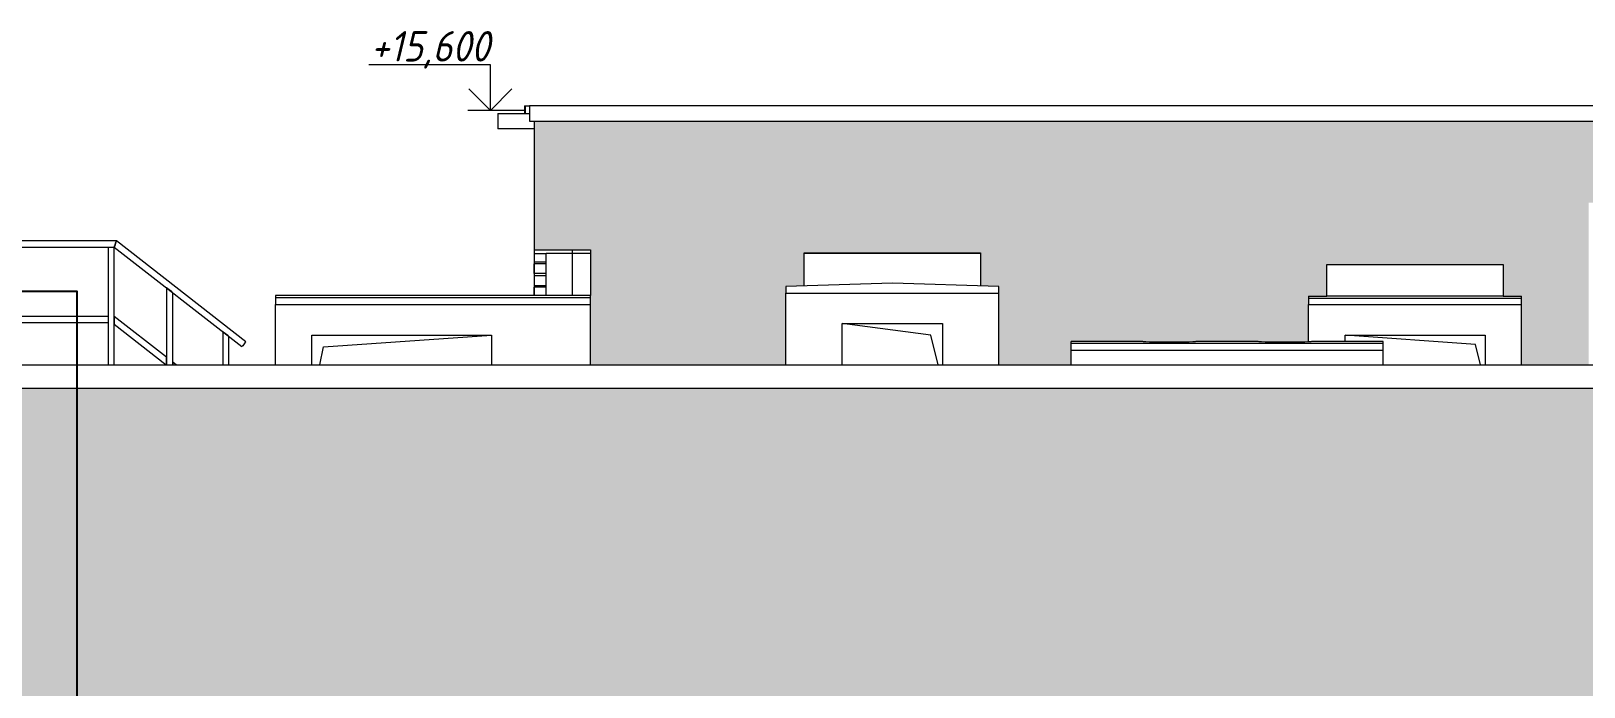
# Model space of a CAD drawing. Header units: millimetres. Extents: x 3914 to 319671, y -18248 to 19136.
# Drawn here: x 77798 to 88004, y 11814 to 16121 of the extents above; entities that cross this region are included whole.
import ezdxf

# ---------------------------------------------------------------- set-up
doc = ezdxf.new("R2010")
doc.units = ezdxf.units.MM
for name, color, linetype, lineweight in [('A-DETL-2', 7, 'Continuous', 5), ('A-FLOR', 7, 'Continuous', 9), ('A-GENM', 7, 'Continuous', 9), ('A-GLAZ', 7, 'Continuous', 9), ('A-GLAZ-1', 7, 'Continuous', 5), ('A-ROOF', 7, 'Continuous', 9), ('A-WALL', 7, 'Continuous', 5), ('A-WALL-PATT', 7, 'Continuous', 5), ('G-ANNO-DIMS', 7, 'Continuous', 9), ('G-ANNO-DIMS-1', 7, 'Continuous', 20), ('I-WALL', 7, 'Continuous', 5)]:
    doc.layers.add(name, color=color, linetype=linetype, lineweight=lineweight)
doc.styles.add('ISOCPEUR_I_3', font='isocpeui.ttf', dxfattribs={"width": 0.9, "height": 200})
pattern_1 = [(180, (81353.65, 12591), (-2e-14, -154), [125, -137]), (90, (81353.65, 12526), (-262, 2e-14), [65, -89]), (180, (81353.65, 12526), (-2e-14, -154), [125, -137]), (90, (81365.65, 12526), (-262, 2e-14), [65, -89]), (180, (81490.65, 12526), (-2e-14, -154), [125, -137]), (180, (81490.65, 12591), (-2e-14, -154), [125, -137]), (90, (81234.65, 12603), (-262, 2e-14), [65, -89]), (90, (81484.65, 12603), (-262, 2e-14), [65, -89]), (0, (81234.65, 12603), (0, -154), [250, -12]), (0, (81234.65, 12668), (0, -154), [250, -12])]

# ---------------------------------------------------------------- blocks, each defined once
blk = doc.blocks.new('парапет - парапет-18575254-АР2_ТР1_Фасад 1-___')
at = {"layer": 'A-GENM'}
for p, q in [((-418, 13930), (75998, 13930)), ((-411, 13776), (75991, 13776))]:
    blk.add_line(p, q, dxfattribs=at)
blk = doc.blocks.new('ОП_Труба - ОП_Труба 40x40x4_Угловая-30591808-АР2_ТР1_Фасад 1-___')
at = {"layer": 'A-GENM'}
for p, q in [((39865, 14147), (39865, 13930)), ((39897, 14122), (39873, 14140)), ((39905, 13930), (39905, 14115))]:
    blk.add_line(p, q, dxfattribs=at)
at = {"layer": 'A-GENM', "flags": 128}
for points in [[(39873, 14140), (39871, 14142), (39870, 14143), (39868, 14144), (39867, 14145), (39866, 14146), (39865, 14146), (39865, 14147)], [(39905, 14115), (39905, 14115), (39904, 14116), (39903, 14117), (39902, 14118), (39900, 14119), (39899, 14120), (39897, 14122)]]:
    blk.add_lwpolyline(points, dxfattribs=at)
blk = doc.blocks.new('ОП_Труба - ОП_Труба 40x40x4_Угловая-V101-АР2_ТР1_Фасад 1-___')
at = {"layer": 'A-GENM'}
for p, q in [((39495, 14435), (39495, 13930)), ((39527, 14410), (39503, 14429)), ((39535, 13930), (39535, 14404))]:
    blk.add_line(p, q, dxfattribs=at)
at = {"layer": 'A-GENM', "flags": 128}
for points in [[(39503, 14429), (39501, 14430), (39500, 14432), (39498, 14433), (39497, 14434), (39496, 14435), (39495, 14435), (39495, 14435)], [(39535, 14404), (39535, 14404), (39534, 14405), (39533, 14405), (39532, 14406), (39530, 14408), (39529, 14409), (39527, 14410)]]:
    blk.add_lwpolyline(points, dxfattribs=at)
blk = doc.blocks.new('ОП_Труба - ОП_Труба 40x40x4_Прямая-30591811-АР2_ТР1_Фасад 1-___')
at = {"layer": 'A-GENM'}
for p, q in [((37879, 14703), (37879, 13930)), ((37879, 14703), (37887, 14703)), ((37887, 14703), (37911, 14703)), ((37911, 14703), (37919, 14703)), ((37919, 13930), (37919, 14703))]:
    blk.add_line(p, q, dxfattribs=at)
blk = doc.blocks.new('ОП_Поручень_Наклонный - ОП_Поручень_Наклонный-30591813-АР2_ТР1_Фасад 1-___')
at = {"layer": 'A-GENM'}
for p, q in [((39151, 14703), (39990, 14049)), ((39162, 14735), (39154, 14711)), ((40015, 14080), (39165, 14743)), ((39995, 14055), (39990, 14049)), ((40010, 14074), (39995, 14055)), ((40015, 14080), (40010, 14074))]:
    blk.add_line(p, q, dxfattribs=at)
at = {"layer": 'A-GENM', "flags": 128}
for points in [[(39154, 14711), (39153, 14710), (39153, 14708), (39152, 14706), (39152, 14705), (39152, 14704), (39151, 14704), (39151, 14703)], [(39165, 14743), (39165, 14743), (39165, 14743), (39164, 14742), (39164, 14740), (39163, 14739), (39163, 14737), (39162, 14735)]]:
    blk.add_lwpolyline(points, dxfattribs=at)
blk = doc.blocks.new('ОП_Поручень_Наклонный - ОП_Поручень_Наклонный-30591816-АР2_ТР1_Фасад 1-___')
at = {"layer": 'A-GENM'}
for p, q in [((39495, 13979), (39151, 14247)), ((39151, 14237), (39151, 14206)), ((39151, 14196), (39492, 13930)), ((39495, 13938), (39495, 13968)), ((39557, 13930), (39535, 13947)), ((39535, 13937), (39535, 13930))]:
    blk.add_line(p, q, dxfattribs=at)
at = {"layer": 'A-GENM', "flags": 128}
for points in [[(39151, 14247), (39151, 14246), (39151, 14246), (39151, 14245), (39151, 14243), (39151, 14241), (39151, 14239), (39151, 14237)], [(39151, 14206), (39151, 14204), (39151, 14202), (39151, 14200), (39151, 14198), (39151, 14197), (39151, 14196), (39151, 14196)], [(39495, 13968), (39495, 13971), (39495, 13973), (39495, 13975), (39495, 13976), (39495, 13978), (39495, 13978), (39495, 13979)], [(39495, 13930), (39495, 13932), (39495, 13934), (39495, 13936), (39495, 13938)], [(39535, 13947), (39535, 13947), (39535, 13946), (39535, 13945), (39535, 13943), (39535, 13942), (39535, 13939), (39535, 13937)]]:
    blk.add_lwpolyline(points, dxfattribs=at)
blk = doc.blocks.new('ОП_Поручень_Прямой - ОП_Поручень_Прямой-30591817-АР2_ТР1_Фасад 1-___')
at = {"layer": 'A-GENM'}
for p, q in [((39165, 14743), (37865, 14743)), ((37868, 14735), (37876, 14711)), ((37879, 14703), (39151, 14703)), ((39154, 14711), (39162, 14735))]:
    blk.add_line(p, q, dxfattribs=at)
at = {"layer": 'A-GENM', "flags": 128}
for points in [[(37865, 14743), (37865, 14743), (37865, 14743), (37866, 14742), (37866, 14740), (37867, 14739), (37867, 14737), (37868, 14735)], [(37876, 14711), (37877, 14710), (37877, 14708), (37878, 14706), (37878, 14705), (37878, 14704), (37879, 14704), (37879, 14703)], [(39151, 14703), (39151, 14704), (39152, 14704), (39152, 14705), (39152, 14706), (39153, 14708), (39153, 14710), (39154, 14711)], [(39162, 14735), (39163, 14737), (39163, 14739), (39164, 14740), (39164, 14742), (39165, 14743), (39165, 14743), (39165, 14743)]]:
    blk.add_lwpolyline(points, dxfattribs=at)
blk = doc.blocks.new('ОП_Поручень_Прямой - ОП_Поручень_Прямой-30591821-АР2_ТР1_Фасад 1-___')
at = {"layer": 'A-GENM'}
for p, q in [((39111, 14247), (38535, 14247)), ((38535, 14239), (38535, 14247)), ((38535, 14215), (38535, 14239)), ((38535, 14207), (38535, 14215)), ((38535, 14207), (39111, 14207)), ((39111, 14247), (39111, 14239)), ((39111, 14239), (39111, 14215)), ((39111, 14215), (39111, 14207))]:
    blk.add_line(p, q, dxfattribs=at)
blk = doc.blocks.new('Фартук_СКБ_Полоса - Ф1_860 мм_Стена 650 мм-31988543-АР2_ТР1_Фасад 1-___')
at = {"layer": 'A-GENM'}
for p, q in [((41850, 15580), (41850, 15630)), ((41850, 15630), (41881, 15630)), ((41881, 15628), (41850, 15630)), ((41851, 15629), (41851, 15580)), ((41881, 15627), (41851, 15629))]:
    blk.add_line(p, q, dxfattribs=at)
blk = doc.blocks.new('Фартук_СКБ_Полоса - Ф1_860 мм_ПЭ-1450-34561121-АР2_ТР1_Фасад 1-___')
at = {"layer": 'A-GENM'}
for p, q in [((41881, 15630), (41881, 15530)), ((67640, 15630), (41881, 15630)), ((41881, 15530), (67640, 15530))]:
    blk.add_line(p, q, dxfattribs=at)
blk = doc.blocks.new('AR_Отверстие прямоугольное _в стене__БезПР - AR_Отверстие прямоугольное _в стене__БезПР-35794922-АР2_ТР1_Фасад 1-___')
at = {"layer": 'A-GLAZ-1'}
for p, q in [((44518, 14123), (43935, 14200)), ((44566, 13930), (44518, 14123))]:
    blk.add_line(p, q, dxfattribs=at)
blk = doc.blocks.new('AR_Отверстие прямоугольное _в стене__БезПР - AR_Отверстие прямоугольное _в стене__БезПР-35794927-АР2_ТР1_Фасад 1-___')
at = {"layer": 'A-GLAZ-1'}
for p, q in [((48098, 14063), (47240, 14125)), ((48131, 13930), (48098, 14063))]:
    blk.add_line(p, q, dxfattribs=at)
blk = doc.blocks.new('AR_Отверстие прямоугольное _в стене__БезПР - AR_Отверстие прямоугольное _в стене__БезПР-33245877-АР2_ТР1_Фасад 1-___')
at = {"layer": 'A-GLAZ-1'}
for p, q in [((40527, 14048), (41630, 14125)), ((40503, 13930), (40527, 14048))]:
    blk.add_line(p, q, dxfattribs=at)
blk = doc.blocks.new('Высотные отметки - Стрелка_Верх-17668718-АР2_ТР1_Фасад 1-___')
at = {"layer": 'G-ANNO-DIMS'}
for p, q in [((-894, 12000), (-1694, 12000)), ((-894, 11700), (-894, 12000)), ((-743, 11700), (-1043, 11700))]:
    blk.add_line(p, q, dxfattribs=at)
at = {"layer": 'G-ANNO-DIMS-1'}
for q in [(-1036, 11841), (-753, 11841)]:
    blk.add_line((-894, 11700), q, dxfattribs=at)

msp = doc.modelspace()

# ---------------------------------------------------------------- hatches: boundary and pattern name
at = {"layer": 'A-WALL-PATT'}
h = msp.add_hatch(dxfattribs=at)
h.set_pattern_fill('FP_29', color=256, style=0, pattern_type=2)
h.set_pattern_definition(pattern_1)
h.paths.add_polyline_path([(81473.7, 13930), (82758.7, 13930), (82758.7, 14444), (82878.7, 14447.6), (82878.7, 14664.2), (84038.7, 14664.2), (84038.7, 14447.6), (84158.7, 14444), (84158.7, 13930), (84633.7, 13930), (84633.7, 14082.2), (85103.7, 14082.2), (85109.6, 14080.9), (85147.7, 14078.7), (85233.4, 14077.2), (85340.7, 14077.3), (85433.6, 14079.8), (85453.7, 14082.2), (85863.7, 14082.2), (85869.6, 14080.9), (85907.7, 14078.7), (85993.4, 14077.2), (86100.7, 14077.3), (86193.7, 14079.8), (86193.7, 14379.6), (86313.7, 14379.6), (86313.7, 14589.2), (87473.7, 14589.2), (87473.7, 14379.6), (87593.7, 14379.6), (87593.7, 13930), (88033.7, 13930), (88033.7, 14994.1), (88093.7, 14994.1), (88093.7, 15185), (93143.7, 15185), (93143.7, 14994.1), (93203.7, 14994.1), (93203.7, 13930), (93753.7, 13930), (93753.7, 14082.2), (94223.7, 14082.2), (94229.6, 14080.9), (94267.7, 14078.7), (94353.4, 14077.2), (94460.7, 14077.3), (94553.6, 14079.8), (94573.7, 14082.2), (94983.7, 14082.2), (94989.6, 14080.9), (95027.7, 14078.7), (95113.4, 14077.2), (95220.7, 14077.3), (95313.6, 14079.8), (95344.4, 14082.2), (95803.7, 14082.2), (95803.7, 13930), (98288.7, 13930), (98288.7, 14178.1), (98268.7, 14178.1), (98269.7, 14203.2), (98334.1, 14210), (98307.9, 14210.9), (98305.3, 14212.1), (98334.1, 14273.7), (98309.8, 14273.7), (98305.3, 14275.9), (98334.1, 14337.5), (98309.8, 14337.5), (98305.3, 14339.6), (98339.1, 14412.1), (99508.2, 14412.1), (99542, 14339.6), (99537.5, 14337.5), (99513.3, 14337.5), (99542, 14275.9), (99537.5, 14273.7), (99513.3, 14273.7), (99542, 14212.1), (99537.5, 14210), (99513.2, 14210), (99578.7, 14203.1), (99578.7, 14178.1), (99558.7, 14178.1), (99558.7, 13930), (100933.7, 13930), (100933.7, 14845.2), (100993.7, 14845.2), (100993.7, 15035), (103963.7, 15035), (103963.7, 14845.2), (104023.7, 14845.2), (104023.7, 14077.1), (104120.7, 14077.3), (104213.6, 14079.8), (104244.4, 14082.2), (104703.7, 14082.2), (104703.7, 13930), (108973.7, 13930), (108973.7, 14369), (109348.7, 14380.3), (109473.7, 14376.5), (109473.7, 15530), (106834.5, 15530), (106833.6, 15530), (81103.7, 15530), (81103.7, 14684.3), (81473.7, 14684.3), (81473.7, 14008.1)])
h.paths.add_polyline_path([(124143.7, 13930), (124143.7, 15530), (110273.7, 15530), (110273.7, 13930), (111360.7, 13930), (112146.7, 13930), (113063.7, 13930), (113063.7, 14253.1), (113043.7, 14253.1), (113044.7, 14278.2), (113109.1, 14285), (113082.9, 14285.9), (113080.3, 14287.1), (113109.1, 14348.7), (113084.8, 14348.7), (113080.3, 14350.9), (113109.1, 14412.5), (113084.8, 14412.5), (113080.3, 14414.6), (113114.1, 14487.1), (114933.2, 14487.1), (114967, 14414.6), (114962.5, 14412.5), (114938.3, 14412.5), (114967, 14350.9), (114962.5, 14348.7), (114938.3, 14348.7), (114967, 14287.1), (114962.5, 14285), (114938.2, 14285), (115003.7, 14278.1), (115003.7, 14253.1), (114983.7, 14253.1), (114983.7, 13930), (124056.8, 13930)])
h.paths.add_polyline_path([(109723.7, 13930), (110210.7, 13930), (110210.7, 14228), (109723.7, 14228), (109723.7, 14008.1)])
h.paths.add_polyline_path([(110210.7, 14246), (110210.7, 14528), (109536.7, 14528), (109536.7, 14374.6), (109723.7, 14369), (109723.7, 14246)])
h.paths.add_polyline_path([(99506.7, 14420), (98307, 14420.6), (98304.2, 14423.4), (98303.7, 14426), (98303.7, 14450), (98253.7, 14450), (98253.7, 14500), (98923.7, 14558.6), (99593.7, 14500), (99593.7, 14450), (99543.7, 14450), (99543.1, 14423.4), (99540.3, 14420.6), (99537.7, 14420)], flags=16)
h.paths.add_polyline_path([(113118.7, 14495), (113082, 14495.6), (113079.2, 14498.4), (113078.7, 14501), (113078.7, 14525), (113028.7, 14526), (113029.7, 14575.1), (113515.1, 14616.6), (114555.1, 14615.6), (115018.7, 14574.1), (115017.7, 14525), (114968.7, 14525), (114968.1, 14498.4), (114965.3, 14495.6), (114962.7, 14495), (113330.9, 14495)], flags=16)
h.paths.add_polyline_path([(110210.7, 14546), (110210.7, 14828), (109536.7, 14828), (109536.7, 14546)])
h.paths.add_polyline_path([(110210.7, 14846), (110210.7, 15128), (109536.7, 15128), (109536.7, 14846), (109883.3, 14846)])
h.paths.add_polyline_path([(110210.7, 15146), (110210.7, 15428), (109536.7, 15428), (109536.7, 15146), (109883.3, 15146)])
h.paths.add_polyline_path([(109536.7, 15446), (110210.7, 15446), (110210.7, 15530), (109536.7, 15530)])
h = msp.add_hatch(dxfattribs=at)
h.set_pattern_fill('FP_29', color=256, style=0, pattern_type=2)
h.set_pattern_definition(pattern_1)
h.paths.add_polyline_path([(81103.7, 14384.1), (81183.7, 14384.1), (81183.7, 14661.2), (81103.7, 14661.2)], flags=0)
h = msp.add_hatch(dxfattribs=at)
h.set_pattern_fill('FP_23', color=256, style=0, pattern_type=2)
h.set_pattern_definition([(180, (95886.68, 8458.25), (-2e-14, -154), [125, -137]), (90, (95886.68, 8393.25), (-262, 2e-14), [65, -89]), (180, (95886.68, 8393.25), (-2e-14, -154), [125, -137]), (90, (95898.68, 8393.25), (-262, 2e-14), [65, -89]), (180, (96023.68, 8393.25), (-2e-14, -154), [125, -137]), (180, (96023.68, 8458.25), (-2e-14, -154), [125, -137]), (90, (95767.68, 8470.25), (-262, 2e-14), [65, -89]), (90, (96017.68, 8470.25), (-262, 2e-14), [65, -89]), (0, (95767.68, 8470.25), (0, -154), [250, -12]), (0, (95767.68, 8535.25), (0, -154), [250, -12])])
h.paths.add_polyline_path([(38833.7, 8400), (95820.7, 8400), (95820.7, 9200), (95529, 9200), (95529, 11700), (95820.7, 11700), (95820.7, 13776), (38833.7, 13774.9), (38833.7, 8533.1)], flags=0)
h.paths.add_polyline_path([(48975.8, 9163), (47453.4, 9164), (47453.4, 9200), (46023.7, 9199), (46023.7, 9163), (42923.7, 9164), (42923.7, 11700), (49553.4, 11700), (49553.4, 9163), (49057.6, 9163)], flags=0)
h.paths.add_polyline_path([(51953.7, 9163), (51953.7, 9163.3), (51203.7, 9163.3), (51203.7, 9166), (50303.7, 9167), (50303.7, 11700), (54053.7, 11700), (54053.7, 9163), (52040.3, 9163)], flags=0)
h.paths.add_polyline_path([(78233.7, 9163), (78233.7, 11700), (86603.7, 11700), (86603.7, 9163), (83503.7, 9164), (83503.7, 9200), (81853.7, 9200), (81853.7, 9166), (80953.7, 9166), (80953.7, 9163), (79047.1, 9163)], flags=0)
h.paths.add_polyline_path([(58553.7, 9163), (55703.7, 9163), (55703.7, 9166), (54803.7, 9167), (54803.7, 11700), (58553.7, 11700), (58553.7, 9164)], flags=0)
h.paths.add_polyline_path([(73063.7, 9163), (73063.7, 11700), (77183.7, 11700), (77183.7, 9166), (76283.7, 9166), (76283.7, 9163.3), (73295.9, 9163)], flags=0)
h.paths.add_polyline_path([(91853.7, 9163), (91853.7, 11700), (95483.7, 11700), (95483.7, 9166), (94703.7, 9166), (94703.7, 9163), (91879.2, 9163)], flags=0)
h.paths.add_polyline_path([(87353.7, 9163), (87353.7, 11700), (91103.7, 11700), (91103.7, 9166), (90203.7, 9166), (90203.7, 9163.3), (87745.3, 9163)], flags=0)
h.paths.add_polyline_path([(68283.4, 9163), (65603.4, 9164), (65603.4, 9200), (64023.7, 9199), (64023.7, 9163), (60803.7, 9163), (60803.7, 9166), (59903.7, 9167), (59903.7, 11700), (68283.4, 11700), (68283.4, 9164)], flags=0)
h.paths.add_polyline_path([(70526.4, 9166), (69403.7, 9167), (69403.7, 11700), (72203.7, 11700), (72203.7, 9166), (71303.7, 9166)], flags=0)
h.paths.add_polyline_path([(61923.4, 9236.4), (61923.7, 9236.4), (61923.4, 9312.1)], flags=0)
h.paths.add_polyline_path([(61923.4, 9389.1), (61923.7, 9389.1), (61923.4, 9466)], flags=0)
h.paths.add_polyline_path([(61923.6, 9543), (61923.7, 9543), (61923.4, 9543)], flags=0)
h.paths.add_polyline_path([(61923.6, 9851), (61923.7, 9851), (61923.4, 9851)], flags=0)
h.paths.add_polyline_path([(61923.4, 10004.8), (61923.7, 10004.8), (61923.4, 10081.9)], flags=0)
h.paths.add_polyline_path([(61923.4, 10312.9), (61923.7, 10312.9), (61923.4, 10390.1)], flags=0)
h.paths.add_polyline_path([(61923.5, 10620.5), (61923.7, 10620.5), (61923.4, 10620.5)], flags=0)
h.paths.add_polyline_path([(61923.4, 10775.1), (61923.7, 10775.1), (61923.4, 10852.1)], flags=0)
h.paths.add_polyline_path([(61923.4, 11235.1), (61923.7, 11235.1), (61923.4, 11312.1)], flags=0)
h.paths.add_polyline_path([(61923.4, 11389.1), (61923.7, 11389.1), (61923.4, 11466.1)], flags=0)
h.paths.add_polyline_path([(61923.4, 11543.1), (61923.7, 11543.1), (61923.4, 11543.1)], flags=0)

# ---------------------------------------------------------------- linework, layer by layer
at = {"color": 1}
msp.add_lwpolyline([(77405, 14412), (78099, 14412), (78099, -329), (77405, -329)], close=True, dxfattribs=at)
at = {"layer": 'A-DETL-2'}
msp.add_line((81044.7, 15600.1), (80924.7, 15600.1), dxfattribs=at)
at = {"layer": 'A-FLOR'}
for p, q in [((80866.7, 15580), (81075, 15580)), ((80866.7, 15580), (80866.7, 15480)), ((81103.7, 15480), (80866.7, 15480))]:
    msp.add_line(p, q, dxfattribs=at)
at = {"layer": 'A-ROOF'}
for p, q in [((83458.7, 14465), (82758.7, 14444)), ((82758.7, 14444), (82758.7, 14400)), ((82758.7, 14400), (84158.7, 14400)), ((84158.7, 14444), (83458.7, 14465)), ((84158.7, 14400), (84158.7, 14444)), ((79403.7, 14384.1), (79403.7, 14325)), ((81473.7, 14384.1), (79403.7, 14384.1)), ((81473.7, 14369), (79403.7, 14369)), ((79403.7, 14325), (81473.7, 14325)), ((81473.7, 14325), (81473.7, 14384.1)), ((86193.7, 14379.6), (86193.7, 14325)), ((87593.7, 14364), (86193.7, 14364)), ((86193.7, 14325), (87593.7, 14325)), ((87593.7, 14325), (87593.7, 14379.6)), ((84633.7, 14025), (84633.7, 14082.2)), ((85103.7, 14082.2), (84633.7, 14082.2)), ((86683.7, 14069), (84633.7, 14069)), ((84633.7, 14025), (86683.7, 14025)), ((85863.7, 14082.2), (85453.7, 14082.2)), ((86683.7, 14082.2), (86213.7, 14082.2)), ((86683.7, 14025), (86683.7, 14082.2))]:
    msp.add_line(p, q, dxfattribs=at)
at = {"layer": 'A-ROOF', "flags": 128}
for points in [[(85453.7, 14082.2), (85448.6, 14080.9), (85433.6, 14079.8), (85409.6, 14078.7), (85378.1, 14077.9), (85340.7, 14077.3), (85299.7, 14077), (85257.6, 14077), (85216.6, 14077.3), (85179.2, 14077.9), (85147.7, 14078.7), (85123.7, 14079.8), (85108.7, 14080.9), (85103.7, 14082.2)], [(86213.7, 14082.2), (86208.6, 14080.9), (86193.6, 14079.8), (86169.6, 14078.7), (86138.1, 14077.9), (86100.7, 14077.3), (86059.7, 14077), (86017.6, 14077), (85976.6, 14077.3), (85939.2, 14077.9), (85907.7, 14078.7), (85883.7, 14079.8), (85868.7, 14080.9), (85863.7, 14082.2)]]:
    msp.add_lwpolyline(points, dxfattribs=at)
at = {"layer": 'A-WALL'}
for p, q in [((81103.7, 15530), (81103.7, 14384.1)), ((81103.7, 14684.3), (81473.7, 14684.3)), ((81103.7, 14661.2), (81183.7, 14661.2)), ((81353.7, 14684.3), (81353.7, 14661.2)), ((81473.7, 14684.3), (81473.7, 14384.1)), ((82878.7, 14447.6), (82878.7, 14664.2)), ((82878.7, 14664.2), (84038.7, 14664.2)), ((84038.7, 14664.2), (84038.7, 14447.6)), ((86313.7, 14379.6), (86313.7, 14589.2)), ((86313.7, 14589.2), (87473.7, 14589.2)), ((87473.7, 14589.2), (87473.7, 14379.6)), ((82758.7, 13930), (82758.7, 14400)), ((84158.7, 13930), (84158.7, 14400)), ((79403.7, 13930), (79403.7, 14325)), ((81473.7, 13930), (81473.7, 14325)), ((86193.7, 14379.6), (86313.7, 14379.6)), ((86193.7, 14079.8), (86193.7, 14325)), ((87473.7, 14379.6), (87593.7, 14379.6)), ((87593.7, 13930), (87593.7, 14325)), ((83128.7, 13930), (83128.7, 14200)), ((83128.7, 14200), (83788.7, 14200)), ((83788.7, 14200), (83788.7, 13930)), ((79643.7, 13930), (79643.7, 14125)), ((79643.7, 14125), (80823.7, 14125)), ((80823.7, 14125), (80823.7, 13930)), ((86433.7, 14082.2), (86433.7, 14125)), ((86433.7, 14125), (87353.7, 14125)), ((87353.7, 14125), (87353.7, 13930)), ((84633.7, 13930), (84633.7, 14025)), ((86683.7, 13930), (86683.7, 14025))]:
    msp.add_line(p, q, dxfattribs=at)
at = {"layer": 'G-ANNO-DIMS'}
msp.add_line((80957.9, 15600.1), (80816.7, 15600.1), dxfattribs=at)
at = {"layer": 'I-WALL'}
for p, q in [((81183.7, 14384.1), (81183.7, 14661.2)), ((81353.7, 14661.2), (81183.7, 14661.2)), ((81353.7, 14661.2), (81353.7, 14384.1)), ((81473.7, 14660), (81353.7, 14660)), ((84038.7, 14660), (82878.7, 14660)), ((87473.7, 14585), (86313.7, 14585)), ((86313.7, 14382), (87473.7, 14382))]:
    msp.add_line(p, q, dxfattribs=at)

# ---------------------------------------------------------------- block references
at = {"layer": 'A-GENM'}
for name, p in [('Фартук_СКБ_Полоса - Ф1_860 мм_Стена 650 мм-31988543-АР2_ТР1_Фасад 1-___', (39193.7, 0)), ('Фартук_СКБ_Полоса - Ф1_860 мм_ПЭ-1450-34561121-АР2_ТР1_Фасад 1-___', (39193.7, 0)), ('ОП_Поручень_Прямой - ОП_Поручень_Прямой-30591817-АР2_ТР1_Фасад 1-___', (39193.7, 0)), ('ОП_Труба - ОП_Труба 40x40x4_Прямая-30591811-АР2_ТР1_Фасад 1-___', (40426.1, 0)), ('ОП_Поручень_Наклонный - ОП_Поручень_Наклонный-30591813-АР2_ТР1_Фасад 1-___', (39193.7, 0)), ('ОП_Труба - ОП_Труба 40x40x4_Угловая-V101-АР2_ТР1_Фасад 1-___', (39193.7, 0)), ('ОП_Поручень_Прямой - ОП_Поручень_Прямой-30591821-АР2_ТР1_Фасад 1-___', (39193.7, 0)), ('ОП_Поручень_Наклонный - ОП_Поручень_Наклонный-30591816-АР2_ТР1_Фасад 1-___', (39193.7, 0)), ('ОП_Труба - ОП_Труба 40x40x4_Угловая-30591808-АР2_ТР1_Фасад 1-___', (39193.7, 0)), ('парапет - парапет-18575254-АР2_ТР1_Фасад 1-___', (39193.7, 0))]:
    msp.add_blockref(name, p, dxfattribs=at)
at = {"layer": 'A-GLAZ'}
for name in ['AR_Отверстие прямоугольное _в стене__БезПР - AR_Отверстие прямоугольное _в стене__БезПР-35794922-АР2_ТР1_Фасад 1-___', 'AR_Отверстие прямоугольное _в стене__БезПР - AR_Отверстие прямоугольное _в стене__БезПР-33245877-АР2_ТР1_Фасад 1-___', 'AR_Отверстие прямоугольное _в стене__БезПР - AR_Отверстие прямоугольное _в стене__БезПР-35794927-АР2_ТР1_Фасад 1-___']:
    msp.add_blockref(name, (39193.7, 0), dxfattribs=at)
at = {"layer": 'G-ANNO-DIMS'}
msp.add_blockref('Высотные отметки - Стрелка_Верх-17668718-АР2_ТР1_Фасад 1-___', (81711, 3900.1), dxfattribs=at)

# ---------------------------------------------------------------- texts
at = {"layer": 'G-ANNO-DIMS', "insert": (80030.3, 16121.4), "char_height": 200, "width": 951.33, "attachment_point": 1, "line_spacing_factor": 1.149209, "style": 'ISOCPEUR_I_3'}
msp.add_mtext('+15,600', dxfattribs=at)

doc.saveas('drawing.dxf')
